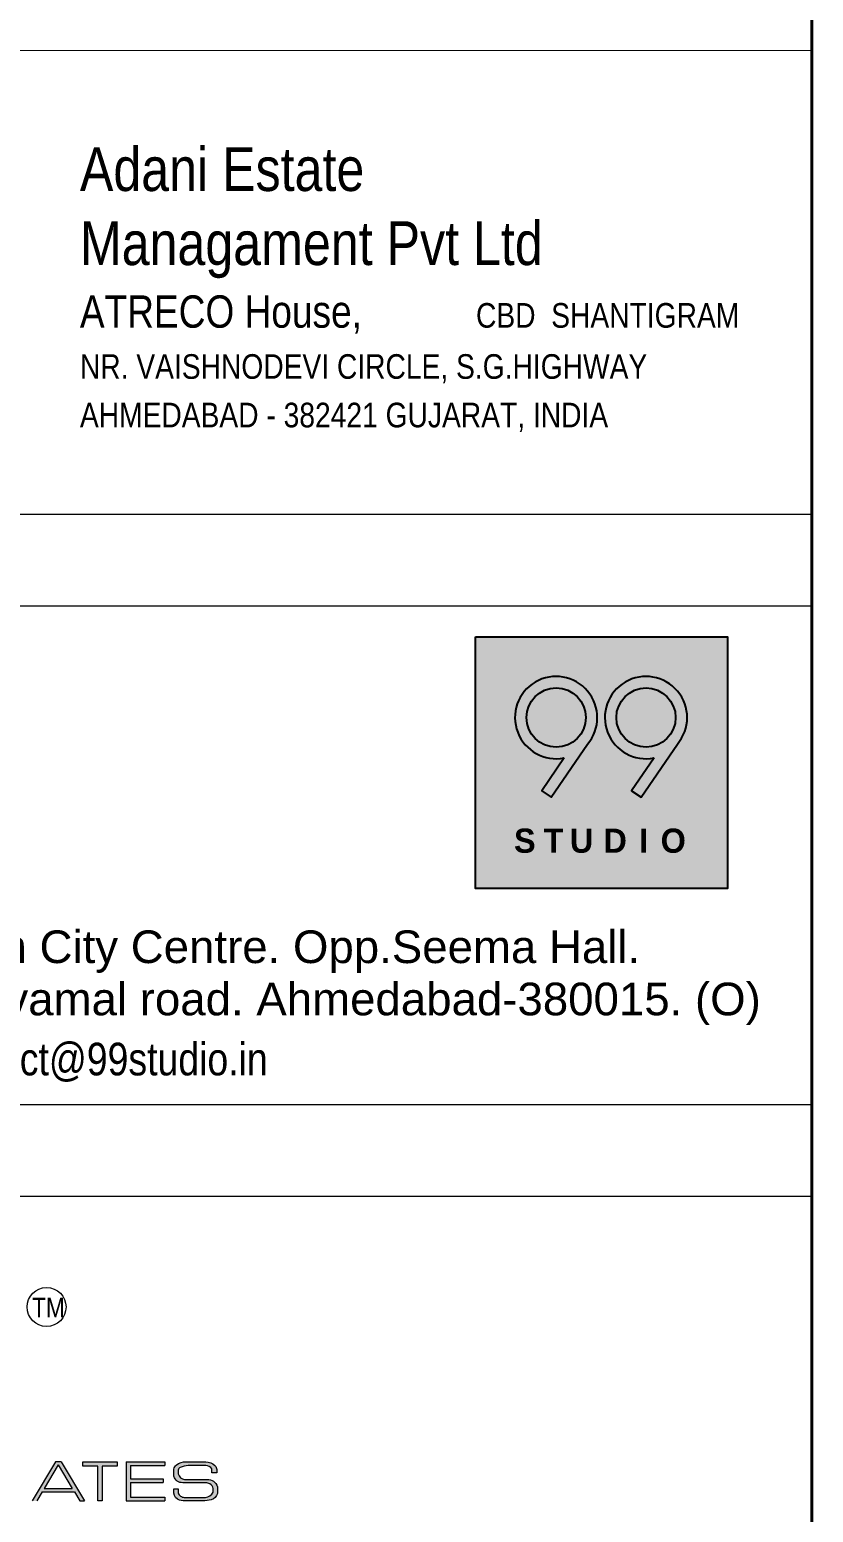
# Model space of a CAD drawing. Header units: millimetres. Extents: x 1112055 to 3390982, y -148532 to 766891.
# Drawn here: x 3137848 to 3140762, y 256669 to 262184 of the extents above; entities that cross this region are included whole.
import ezdxf

# ---------------------------------------------------------------- set-up
doc = ezdxf.new("R2010")
doc.units = ezdxf.units.MM
for name, color, linetype, lineweight in [('B TITLE BLOCK', 250, 'Continuous', 0), ('P_TITLE BLOCK TEXT', 7, 'Continuous', 9), ('tb text', 7, 'Continuous', 13)]:
    doc.layers.add(name, color=color, linetype=linetype, lineweight=lineweight)
for name, color, linetype in [('Logo Color', 251, 'Continuous'), ('Logo Font', 255, 'Continuous'), ('Logo Line', 251, 'Continuous')]:
    doc.layers.add(name, color=color, linetype=linetype)
doc.styles.add('A', font='GOTHICB.TTF')
doc.styles.add('SWINC', font='swissc.ttf')

# ---------------------------------------------------------------- blocks, each defined once
blk = doc.blocks.new('Z$W@#6E2766C7')
at = {"layer": 'Logo Font', "style": 'A'}
for s, p in [('S', (0.477201075365187, 0.4427458525618988)), ('T', (0.8451072909420388, 0.4427458525618988)), ('U', (1.170529324572427, 0.4427458525618988)), ('D', (1.588321054015565, 0.4427458525618988)), ('I', (2.031184820887617, 0.4427458525618988)), ('O', (2.298338986166228, 0.4427458525618988))]:
    blk.add_text(s, height=0.30118144, dxfattribs=at).set_placement(p)
blk = doc.blocks.new('A$C9f46f36f')
at = {"layer": 'Logo Color'}
h = blk.add_hatch(color=22, dxfattribs=at)
edge = h.paths.add_edge_path(flags=0)
edge.add_arc((-2651.583773184335, -1156.24687560508), 307.1893068638838, 180, 360, ccw=False)
edge.add_arc((-2651.583773184335, -1156.24687560508), 307.1893068638838, 0, 180, ccw=False)
edge = h.paths.add_edge_path(flags=16)
edge.add_line((-2568.222982186591, -1574.687979126815), (-2800.432897544233, -1914.725855800236))
edge.add_line((-2800.432897541439, -1914.725855799858), (-2701.769266437739, -1982.102683498029))
edge.add_line((-2701.769266444957, -1982.102683492471), (-2326.533018882386, -1432.623404472455))
edge.add_arc((-2651.583773184335, -1156.24687560508), 426.6637769954773, 319.6269312612779, 641.266816491063)
edge = h.paths.add_edge_path(flags=0)
edge.add_arc((-1719.777309257304, -1156.24687560508), 307.1893068638838, 180, 360, ccw=False)
edge.add_arc((-1719.777309257304, -1156.24687560508), 307.1893068638838, 0, 180, ccw=False)
edge = h.paths.add_edge_path(flags=16)
edge.add_line((-1636.416518274462, -1574.687979126815), (-1868.626433632104, -1914.725855800236))
edge.add_line((-1868.62643362931, -1914.725855799858), (-1769.96280252561, -1982.102683498029))
edge.add_line((-1769.962802517926, -1982.102683492471), (-1394.726554955356, -1432.623404472455))
edge.add_arc((-1719.777309257304, -1156.24687560508), 426.6637769954765, 319.6269312612779, 641.2668164910631)
h.paths.add_polyline_path([(-3486.935391280567, -317.6303075854667), (-876.5585415994283, -317.6303075854667), (-876.5585415994283, -2928.007157264743), (-3486.935391280567, -2928.007157264743)])
at = {"layer": 'Logo Font'}
h = blk.add_hatch(color=256, dxfattribs=at)
edge = h.paths.add_edge_path(flags=16)
edge.add_arc((-2651.583773184335, -1156.246875599492), 307.1893068638814, 180, 360, ccw=False)
edge.add_arc((-2651.583773184335, -1156.246875599492), 307.1893068638814, 0, 180, ccw=False)
edge = h.paths.add_edge_path()
edge.add_line((-2568.222982186591, -1574.687979126815), (-2800.432897544233, -1914.725855800236))
edge.add_line((-2800.432897541439, -1914.725855799858), (-2701.769266437739, -1982.102683498029))
edge.add_line((-2701.769266444957, -1982.102683499921), (-2326.533018882386, -1432.623404479906))
edge.add_arc((-2651.583773184335, -1156.246875599492), 426.6637769954742, 319.6269312612787, 641.2668164910637)
h = blk.add_hatch(color=256, dxfattribs=at)
edge = h.paths.add_edge_path()
edge.add_line((-1636.416518274462, -1574.687979126815), (-1868.626433632337, -1914.725855800236))
edge.add_line((-1868.62643362931, -1914.725855799858), (-1769.96280252561, -1982.102683498029))
edge.add_line((-1769.962802517926, -1982.102683499921), (-1394.726554955356, -1432.623404479906))
edge.add_arc((-1719.777309257304, -1156.246875599492), 426.6637769954735, 319.6269312612787, 641.2668164910638)
edge = h.paths.add_edge_path(flags=16)
edge.add_arc((-1719.777309257304, -1156.246875599492), 307.1893068638814, 180, 360, ccw=False)
edge.add_arc((-1719.777309257304, -1156.246875599492), 307.1893068638814, 0, 180, ccw=False)
for points in [[(-2568.222982186591, -1574.687979126815), (-2800.432897541439, -1914.725855799858), (-2701.769266444957, -1982.102683499921), (-2326.533018845832, -1432.62340447912, 5.918618956459519)], [(-1636.416518274462, -1574.687979126815), (-1868.62643362931, -1914.725855799858), (-1769.962802517926, -1982.102683499921), (-1394.726554933703, -1432.62340447912, 5.918618956459519)], [(-2344.394466344034, -1156.246875599492, -1), (-2958.77308008424, -1156.246875599492, -1)], [(-1412.5880023723, -1156.246875599492, -1), (-2026.966616097605, -1156.246875599492, -1)]]:
    blk.add_lwpolyline(points, format="xyb", close=True, dxfattribs=at)
at = {"layer": 'Logo Line'}
blk.add_lwpolyline([(-3486.935391280567, -317.6303075854667), (-876.5585415994283, -317.6303075854667), (-876.5585415994283, -2928.007157264743), (-3486.935391280567, -2928.007157264743)], close=True, dxfattribs=at)
at = {"layer": 'Logo Font', "xscale": 834.901957593243, "yscale": 834.901957593243, "zscale": 834.901957593243}
blk.add_blockref('Z$W@#6E2766C7', (-3486.935391280567, -2928.007157264743), dxfattribs=at)

msp = doc.modelspace()

# ---------------------------------------------------------------- hatches: boundary and pattern name
at = {"layer": 'P_TITLE BLOCK TEXT'}
h = msp.add_hatch(color=7, dxfattribs=at)
h.paths.add_polyline_path([(3137964.850658015, 256857.2718012871), (3137943.966975481, 256857.2718012871), (3137857.350183054, 256711.6448553009), (3137874.366058072, 256711.6448553009), (3137894.475773064, 256745.4548856371), (3138014.341860433, 256745.4548856371), (3138034.451575424, 256711.6448553009), (3138051.467450441, 256711.6448553009)])
h.paths.add_polyline_path([(3137954.408816751, 256846.2190200489), (3138006.626197468, 256758.4270634517), (3137902.191436029, 256758.4270634517)], flags=16)
for points in [[(3138173.714492156, 256857.2718012871), (3138045.522166982, 256857.2718012804), (3138045.522166982, 256841.2391259893), (3138101.601991924, 256841.2391259893), (3138101.601991924, 256711.6448553009), (3138117.634667215, 256711.6448553009), (3138117.634667215, 256841.2391259893), (3138173.714492156, 256841.2391259893)], [(3138350.236964764, 256857.2718012871), (3138206.324414759, 256857.2718012871), (3138206.324414759, 256711.6448553009), (3138350.236964764, 256711.6448553009), (3138350.236964764, 256725.6301335237), (3138223.381367952, 256725.6301335237), (3138223.381367952, 256780.6478162748), (3138344.903735283, 256780.6478162748), (3138344.903735283, 256793.6930382755), (3138223.381367952, 256793.6930382755), (3138223.381367952, 256843.4473329132), (3138350.236964764, 256843.4473329132)]]:
    msp.add_hatch(color=256, dxfattribs=at).paths.add_polyline_path(points)
h = msp.add_hatch(color=7, dxfattribs=at)
edge = h.paths.add_edge_path()
edge.add_line((3138525.415661424, 256816.899977097), (3138525.415661424, 256830.6148054911))
edge.add_arc((3138502.233358808, 256815.5495341881), 27.647451126661, 33.01826321556916, 89.55826277290437)
edge.add_line((3138502.446512159, 256843.1961636254), (3138436.929149856, 256843.1961636254))
edge.add_arc((3138440.430472804, 256762.5877508854), 80.68441898640154, 92.4871474187703, 114.0429537282107)
edge.add_arc((3138412.588556374, 256824.9957626611), 12.34751647713884, 114.0429537283505, 173.3691583153776)
edge.add_line((3138400.323635493, 256826.4215532982), (3138400.323635493, 256812.6645467883))
edge.add_arc((3138425.520276042, 256817.7327700608), 25.7013147918123, 191.3730973808416, 266.989319789605)
edge.add_line((3138424.170388894, 256792.066929209), (3138507.184183023, 256792.066929209))
edge.add_arc((3138509.512024911, 256753.9511585568), 38.18678855566607, 15.59350906117129, 93.49488039913939, ccw=False)
edge.add_line((3138546.293273335, 256764.2161760686), (3138546.38505656, 256739.7941116522))
edge.add_arc((3138513.295806722, 256748.4496366669), 34.20258130852535, 286.8361079590757, 345.3409580233618, ccw=False)
edge.add_arc((3138489.679389064, 256851.1270468131), 139.5016632419323, 270.95731585592983, 283.9044309720166, ccw=False)
edge.add_line((3138492.010118166, 256711.6448553009), (3138431.055462191, 256711.6448553009))
edge.add_arc((3138433.192357877, 256820.5773386461), 108.9534407464771, 255.2817551209082, 268.87619010336925, ccw=False)
edge.add_arc((3138412.789498731, 256742.9070381066), 28.64807201640356, 183.426036592136, 255.28175512086028, ccw=False)
edge.add_line((3138384.192627275, 256741.1950295618), (3138384.192627275, 256756.6386612746))
edge.add_line((3138384.192627275, 256756.6386612724), (3138400.32363549, 256756.6386612724))
edge.add_line((3138400.323635493, 256756.6386612724), (3138400.323635493, 256741.1856339695))
edge.add_arc((3138421.886163812, 256748.4478440314), 22.7526333117892, 198.6134072769259, 234.8504137461229)
edge.add_arc((3138425.180148139, 256753.1260980761), 28.47420597093253, 234.8504137462072, 265.2644397950219)
edge.add_line((3138422.82940174, 256724.7490933595), (3138501.380173801, 256724.7490933595))
edge.add_arc((3138498.559866962, 256760.1056703087), 35.46888304446282, 274.5606862057016, 333.2673842338097)
edge.add_line((3138530.237675033, 256744.150792044), (3138530.417640617, 256758.169206708))
edge.add_arc((3138508.386605088, 256755.0540843036), 22.25018008884108, 8.04809900314345, 64.75619501807716)
edge.add_arc((3138497.406221183, 256731.7658129083), 47.99726566034808, 64.7561950178715, 84.27045226369324)
edge.add_line((3138502.197927019, 256779.5232946866), (3138416.977282286, 256779.5232946866))
edge.add_arc((3138415.795759944, 256812.3669075186), 32.86485811173992, 195.9277156249235, 272.06028075519663, ccw=False)
edge.add_line((3138384.192627275, 256803.3479882601), (3138384.192627275, 256830.4039149071))
edge.add_arc((3138407.995958985, 256826.0703180213), 24.19459985773436, 127.42578174454661, 169.6818301061246, ccw=False)
edge.add_arc((3138428.752421276, 256798.9472953574), 58.34850279242995, 88.35670740978537, 127.4257817448673, ccw=False)
edge.add_line((3138430.42567746, 256857.2718012871), (3138502.710537509, 256857.2718012871))
edge.add_arc((3138502.985524299, 256808.8695269304), 48.40305548829058, 45.300427081199416, 90.32550976614209, ccw=False)
edge.add_arc((3138521.97722766, 256828.0614457201), 21.40278616666223, 1.8933564716040223, 45.30042708131663, ccw=False)
edge.add_line((3138543.368329051, 256828.7685785909), (3138543.368329051, 256816.899977096))
edge.add_line((3138543.368329051, 256816.899977097), (3138525.415661421, 256816.899977097))

# ---------------------------------------------------------------- linework, layer by layer
at = {"layer": 'B TITLE BLOCK', "color": 250, "lineweight": 0}
for p, q in [((3135156.920703004, 260381.5717617775), (3140756.338528418, 260381.5717617775)), ((3140756.338528418, 260039.9058298892), (3135156.920703005, 260039.9058298892)), ((3140756.338528418, 257844.2430772555), (3135156.920703005, 257844.2430772555))]:
    msp.add_line(p, q, dxfattribs=at)
for points, const_width in [([(3140756.338528418, 287342.1621543941), (3140756.338528418, 247505.7964276664), (3085651.314454534, 247505.7964276664), (3085651.314454534, 287342.1621543941)], 10.78926222405179), ([(3135156.920703005, 247505.7964276664), (3140756.338528418, 247505.7964276664), (3140756.338528418, 287342.1621543942), (3135156.920703005, 287342.1621543942)], 4.668910925723628), ([(3135156.920703004, 262106.4167265809), (3140756.338528418, 262106.4167265809), (3140756.338528418, 260381.5717617775), (3135156.920703004, 260381.5717617775)], 4.668910925723628), ([(3140756.338528418, 260381.5717617763), (3135156.920703005, 260381.5717617763), (3135156.920703005, 258185.9090091427), (3140756.338528418, 258185.9090091427)], 4.668910925723628), ([(3140756.338528418, 247505.7964276664), (3135156.920703005, 247505.7964276664), (3135156.920703005, 258185.9090091427), (3140756.338528418, 258185.9090091427)], 4.668910925723628)]:
    msp.add_lwpolyline(points, close=True, dxfattribs=dict(at, const_width=const_width))
at = {"layer": 'P_TITLE BLOCK TEXT', "color": 7}
for points in [[(3137943.966975481, 256857.2718012859), (3137857.350183054, 256711.6448552998)], [(3137954.408816751, 256846.219020048), (3137902.191436029, 256758.4270634507)], [(3137964.850658015, 256857.2718012859), (3137943.966975481, 256857.2718012859)], [(3137954.408816751, 256846.219020048), (3138006.626197468, 256758.4270634507)], [(3137964.850658015, 256857.2718012859), (3138051.467450441, 256711.6448552998)], [(3138206.324414759, 256857.2718012859), (3138350.236964764, 256857.2718012859)], [(3138206.324414759, 256857.2718012859), (3138206.324414759, 256711.6448552998)], [(3138223.381367952, 256843.4473329122), (3138223.381367952, 256793.6930382743)], [(3138223.381367952, 256843.4473329122), (3138350.236964764, 256843.4473329122)], [(3138350.236964764, 256857.2718012859), (3138350.236964764, 256843.4473329122)], [(3138223.381367952, 256793.6930382743), (3138344.903735283, 256793.6930382743)], [(3138223.381367952, 256780.6478162738), (3138223.381367952, 256725.6301335226)], [(3138223.381367952, 256780.6478162738), (3138344.903735283, 256780.6478162738)], [(3138344.903735283, 256793.6930382743), (3138344.903735283, 256780.6478162738)], [(3137894.475773064, 256745.454885636), (3137874.366058072, 256711.6448552998)], [(3137894.475773064, 256745.454885636), (3138014.341860433, 256745.454885636)], [(3137902.191436029, 256758.4270634507), (3138006.626197468, 256758.4270634507)], [(3138014.341860433, 256745.454885636), (3138034.451575424, 256711.6448552998)], [(3138034.451575424, 256711.6448552998), (3138051.467450441, 256711.6448552998)], [(3138206.324414759, 256711.6448552998), (3138350.236964764, 256711.6448552998)], [(3138223.381367952, 256725.6301335226), (3138350.236964764, 256725.6301335226)], [(3138350.236964764, 256725.6301335226), (3138350.236964764, 256711.6448552998)]]:
    msp.add_lwpolyline(points, dxfattribs=at)
at = {"layer": 'P_TITLE BLOCK TEXT'}
for points in [[(3138101.601991924, 256841.2391259882), (3138045.522166982, 256841.2391259882), (3138045.522166982, 256857.2718012859), (3138173.714492156, 256857.2718012859), (3138173.714492156, 256841.2391259882), (3138117.634667215, 256841.2391259882)], [(3138117.634667215, 256841.2391259882), (3138117.634667215, 256711.6448552998), (3138101.601991924, 256711.6448552998), (3138101.601991924, 256841.2391259882)]]:
    msp.add_lwpolyline(points, dxfattribs=at)
at = {"layer": 'P_TITLE BLOCK TEXT', "color": 7}
msp.add_lwpolyline([(3138525.415661424, 256816.8999770958), (3138525.415661424, 256830.6148054848, 0.2518321425504549), (3138502.446512159, 256843.1961636245), (3138436.929149856, 256843.1961636245, 0.0943332803251045), (3138407.557913936, 256836.272012029, 0.2648005950274), (3138400.323635493, 256826.4215532973), (3138400.323635493, 256812.6645467864, 0.342455608626355), (3138424.170388894, 256792.0669292079), (3138507.184183024, 256792.0669292079, -0.3536343318604639), (3138546.293273335, 256764.2161760676), (3138546.385056562, 256739.7941116487, -0.2609690833415413), (3138523.202072897, 256715.7130751729, -0.0565526202682377), (3138492.010118166, 256711.6448552998), (3138431.055462188, 256711.6448552998, -0.0593865794242292), (3138405.510999334, 256715.1989981795, -0.324223828793496), (3138384.192627275, 256741.1950295607), (3138384.192627275, 256756.638661271), (3138400.323635493, 256756.638661271), (3138400.323635493, 256741.185633966, 0.1594446921200951), (3138408.787174781, 256729.844112977, 0.1334907776809275), (3138422.82940174, 256724.7490933584), (3138501.380173795, 256724.7490933584, 0.2619100095917326), (3138530.237675033, 256744.1507920429), (3138530.417640617, 256758.1692067058, 0.2526122615055632), (3138517.875660405, 256775.1794002783, 0.085353380822099), (3138502.197927019, 256779.5232946857), (3138416.977282286, 256779.5232946857, -0.3449747456290864), (3138384.192627275, 256803.3479882592), (3138384.192627275, 256830.403914909, -0.1864948836794344), (3138393.292096278, 256845.2842474416, -0.172141735516322), (3138430.42567746, 256857.2718012859), (3138502.710537508, 256857.2718012859, -0.1990261439851543), (3138537.031720675, 256843.2746470833, -0.1916967583265429), (3138543.368329051, 256828.7685785899), (3138543.368329051, 256816.8999770958)], format="xyb", close=True, dxfattribs=at)
at = {"layer": 'P_TITLE BLOCK TEXT'}
msp.add_circle((3137910.883764206, 257433.2045310844), 72.4194619219237, dxfattribs=at)

# ---------------------------------------------------------------- block references
at = {"xscale": 0.35859375, "yscale": 0.35859375, "zscale": 0.35859375}
msp.add_blockref('A$C9f46f36f', (3140756.338528418, 260039.9058298892), dxfattribs=at)

# ---------------------------------------------------------------- texts
at = {"layer": 'P_TITLE BLOCK TEXT', "style": 'SWINC'}
msp.add_text('TM', height=73.6357641392294, dxfattribs=at).set_placement((3137856.857481672, 257394.1189019717))
at = {"layer": 'P_TITLE BLOCK TEXT', "lineweight": 0, "char_height": 121.3848561504364, "attachment_point": 7, "style": 'SWINC'}
for s, insert in [('\\A1;{\\pql;\\fArial|b0|i0|c0|p34;1101, LANDMARK. Nr.Titanium City Centre. Opp.Seema Hall.}', (3135453.67954204, 258675.6683035587)), ('\\A1;{\\pql;\\fArial|b0|i0|c0|p34;Anandnagar. Prahladnagar-Shyamal road. Ahmedabad-380015. (O)}', (3135457.766243846, 258481.4758395566))]:
    msp.add_mtext(s, dxfattribs=dict(at, insert=insert))
at = {"layer": 'P_TITLE BLOCK TEXT', "lineweight": 0, "insert": (3135453.685730887, 258259.5437533561), "char_height": 121.3848561504364, "width": 3528.414192168551, "attachment_point": 7, "style": 'SWINC'}
msp.add_mtext('\\A1;\\pxql;Ph._079-4002-8361/62 - Email - contact@99studio.in   ', dxfattribs=at)
at = {"layer": 'tb text', "style": 'SWINC'}
for s, height, p in [('Adani Estate', 162.7865474483249, (3138034.860675915, 261583.9469916422)), ('Managament Pvt Ltd', 162.7865474483249, (3138034.860675915, 261308.453163553)), ('ATRECO House,', 120.2487947346031, (3138034.860675915, 261075.4970881779)), ('  CBD  SHANTIGRAM', 91.56705221450558, (3139449.215547317, 261075.4970881778)), ('NR. VAISHNODEVI CIRCLE, S.G.HIGHWAY', 91.56705221450558, (3138034.860675915, 260885.4020062271)), ('AHMEDABAD - 382421 GUJARAT, INDIA', 91.56705221450558, (3138034.860675915, 260704.8675051166))]:
    msp.add_text(s, height=height, dxfattribs=at).set_placement(p)

doc.saveas('drawing.dxf')
